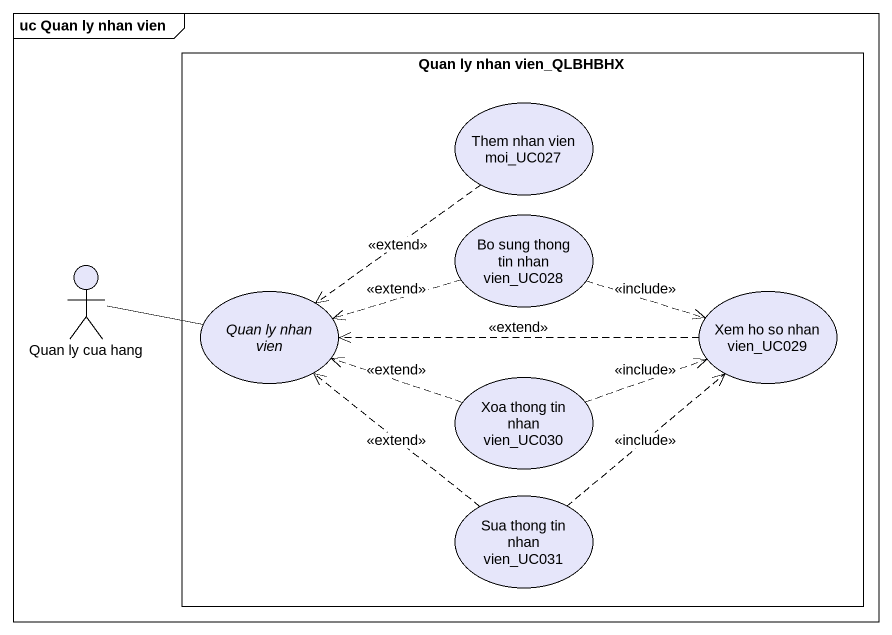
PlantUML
@startuml
mainframe uc Quan ly nhan vien
rectangle "Quan ly nhan vien_QLBHBHX" as Quan_ly_nhan_vien_QLBHBHX {
  usecase "Them nhan vien moi_UC027" as Them_nhan_vien_moi_UC027 #E6E6FA
  usecase "Bo sung thong tin nhan vien_UC028" as Bo_sung_thong_tin_nhan_vien #E6E6FA
  usecase "Quan ly nhan vien" as Quan_ly_nhan_vien #E6E6FA
  usecase "Xem ho so nhan vien_UC029" as Xem_ho_so_nhan_vien_UC029 #E6E6FA
  usecase "Xoa thong tin nhan vien_UC030" as Xoa_thong_tin_nhan_vien #E6E6FA
  usecase "Sua thong tin nhan vien_UC031" as Sua_thong_tin_nhan_vien #E6E6FA
}
actor "Quan ly cua hang" as Quan_ly_cua_hang #E6E6FA
Them_nhan_vien_moi_UC027 ..> Quan_ly_nhan_vien : <<extend>>
Bo_sung_thong_tin_nhan_vien .left.> Quan_ly_nhan_vien : <<extend>>
Bo_sung_thong_tin_nhan_vien .right.> Xem_ho_so_nhan_vien_UC029 : <<include>>
Quan_ly_cua_hang -right- Quan_ly_nhan_vien
Xem_ho_so_nhan_vien_UC029 .left.> Quan_ly_nhan_vien : <<extend>>
Xoa_thong_tin_nhan_vien .left.> Quan_ly_nhan_vien : <<extend>>
Xoa_thong_tin_nhan_vien .right.> Xem_ho_so_nhan_vien_UC029 : <<include>>
Sua_thong_tin_nhan_vien .up.> Quan_ly_nhan_vien : <<extend>>
Sua_thong_tin_nhan_vien .up.> Xem_ho_so_nhan_vien_UC029 : <<include>>
@enduml
